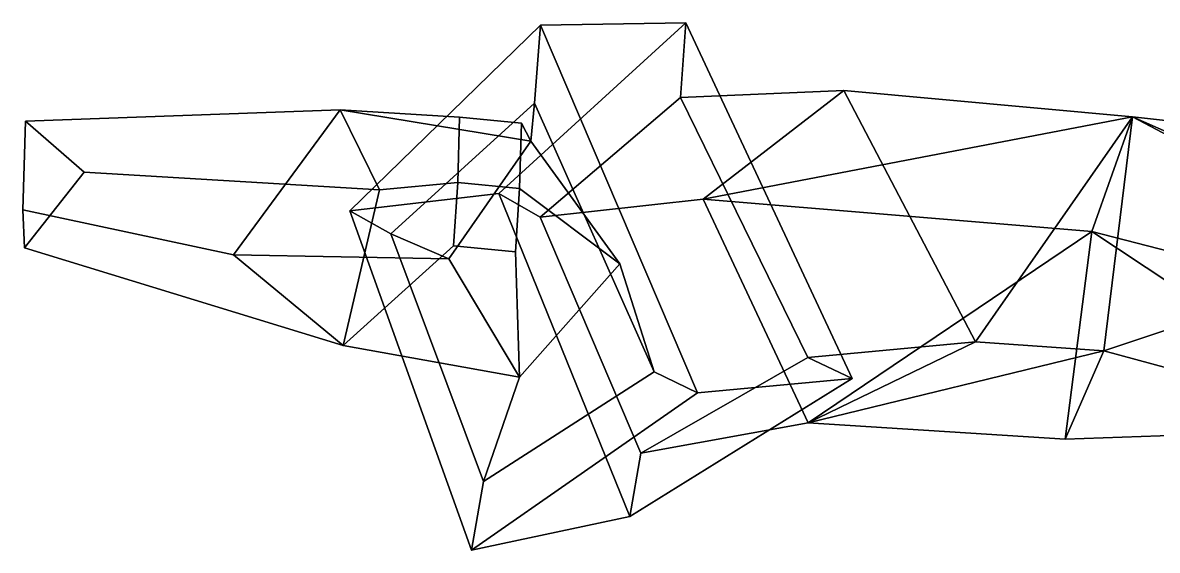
# Model space of a CAD drawing. Extents: x -351 to 198, y -174 to 338.
# Drawn here: x -351.2 to -158.4, y 105.4 to 195 of the extents above; entities that cross this region are included whole.
import ezdxf

# ---------------------------------------------------------------- set-up
doc = ezdxf.new("R2010")
doc.units = 0

msp = doc.modelspace()

# ---------------------------------------------------------------- linework, layer by layer
for points in [[(-295.563629, 163.053711, -16.238071), (-263.1987, 194.577332, 26.459965), (-238.47348, 195.015076, 5.533063), (-270.290222, 165.990967, -37.442844)], [(-270.290222, 165.990967, -37.442844), (-238.47348, 195.015076, 5.533063), (-239.387436, 182.328888, 2.83702), (-263.24176, 161.953613, -29.212948)], [(-210.252457, 134.535156, 33.019573), (-238.47348, 195.015076, 5.533063), (-263.1987, 194.577332, 26.459965), (-236.491028, 132.103546, 53.091606)], [(-210.252457, 134.535156, 33.019573), (-217.758591, 138.123444, 24.167669), (-239.387436, 182.328888, 2.83702), (-238.47348, 195.015076, 5.533063)], [(-295.563629, 163.053711, -16.238071), (-288.613892, 159.114105, -8.118397), (-264.208466, 181.312958, 23.574038), (-263.1987, 194.577332, 26.459965)], [(-236.491028, 132.103546, 53.091606), (-263.1987, 194.577332, 26.459965), (-264.208466, 181.312958, 23.574038), (-243.861908, 135.667023, 44.404083)], [(-263.24176, 161.953613, -29.212948), (-239.387436, 182.328888, 2.83702), (-211.654526, 183.463959, -20.332863), (-235.57132, 165.050293, -52.218338)], [(-211.654526, 183.463959, -20.332863), (-239.387436, 182.328888, 2.83702), (-217.758591, 138.123444, 24.167669), (-189.290756, 140.802307, 2.098153)], [(-235.57132, 165.050293, -52.218338), (-211.654526, 183.463959, -20.332863), (-162.643539, 179.036926, -39.401707)], [(-189.290756, 140.802307, 2.098153), (-162.643539, 179.036926, -39.401707), (-211.654526, 183.463959, -20.332863)], [(-278.765564, 154.863922, -8.927824), (-264.813171, 174.907654, 6.1992), (-264.208466, 181.312958, 23.574038), (-288.613892, 159.114105, -8.118397)], [(-249.726486, 154.024292, 28.83296), (-243.861908, 135.667023, 44.404083), (-264.208466, 181.312958, 23.574038), (-264.813171, 174.907654, 6.1992)], [(-351.150116, 163.230408, 47.274426), (-350.653198, 178.264282, 63.063362), (-297.233521, 180.212097, 19.321709), (-315.339508, 155.575989, -0.292051)], [(-340.720795, 169.623566, 80.062668), (-290.518005, 166.620331, 58.345589), (-297.233521, 180.212097, 19.321709), (-350.653198, 178.264282, 63.063362)], [(-315.339508, 155.575989, -0.292051), (-297.233521, 180.212097, 19.321709), (-264.813171, 174.907654, 6.1992), (-278.765564, 154.863922, -8.927824)], [(-276.959351, 178.942322, 74.980247), (-266.444061, 177.949554, 67.503281), (-264.813171, 174.907654, 6.1992), (-297.233521, 180.212097, 19.321709)], [(-277.22171, 167.869385, 77.551567), (-276.959351, 178.942322, 74.980247), (-297.233521, 180.212097, 19.321709), (-290.518005, 166.620331, 58.345589)], [(-350.853088, 156.766724, 69.756248), (-340.720795, 169.623566, 80.062668), (-350.653198, 178.264282, 63.063362), (-351.150116, 163.230408, 47.274426)], [(-277.22171, 167.869385, 77.551567), (-266.764099, 166.858398, 69.964333), (-266.444061, 177.949554, 67.503281), (-276.959351, 178.942322, 74.980247)], [(-266.764099, 166.858398, 69.964333), (-249.726486, 154.024292, 28.83296), (-264.813171, 174.907654, 6.1992), (-266.444061, 177.949554, 67.503281)], [(-235.57132, 165.050293, -52.218338), (-162.643539, 179.036926, -39.401707), (-169.513306, 159.516602, -77.627815)], [(-189.290756, 140.802307, 2.098153), (-167.514389, 139.259277, -5.045971), (-162.643539, 179.036926, -39.401707)], [(-83.994148, 137.524536, -53.505161), (-169.513306, 159.516602, -77.627815), (-162.643539, 179.036926, -39.401707)], [(-113.370483, 157.240387, 8.475361), (-162.643539, 179.036926, -39.401707), (-167.514389, 139.259277, -5.045971)], [(-113.370483, 157.240387, 8.475361), (-75.480362, 169.343262, -20.24596), (-162.643539, 179.036926, -39.401707)], [(-83.994148, 137.524536, -53.505161), (-162.643539, 179.036926, -39.401707), (-75.480362, 169.343262, -20.24596)], [(-350.853088, 156.766724, 69.756248), (-296.726715, 140.160461, 30.343798), (-290.518005, 166.620331, 58.345589), (-340.720795, 169.623566, 80.062668)], [(-277.966156, 157.07782, 79.456268), (-277.22171, 167.869385, 77.551567), (-290.518005, 166.620331, 58.345589), (-296.726715, 140.160461, 30.343798)], [(-277.966156, 157.07782, 79.456268), (-267.425323, 156.080444, 71.947243), (-266.764099, 166.858398, 69.964333), (-277.22171, 167.869385, 77.551567)], [(-248.030502, 111.084106, -16.650627), (-274.919922, 105.357178, 3.642641), (-295.563629, 163.053711, -16.238071), (-270.290222, 165.990967, -37.442844)], [(-248.030502, 111.084106, -16.650627), (-270.290222, 165.990967, -37.442844), (-263.24176, 161.953613, -29.212948), (-246.142395, 121.883698, -12.980954)], [(-267.425323, 156.080444, 71.947243), (-266.782593, 134.774902, 9.783359), (-249.726486, 154.024292, 28.83296), (-266.764099, 166.858398, 69.964333)], [(-217.741898, 127.040497, -34.828285), (-246.142395, 121.883698, -12.980954), (-263.24176, 161.953613, -29.212948), (-235.57132, 165.050293, -52.218338)], [(-217.741898, 127.040497, -34.828285), (-235.57132, 165.050293, -52.218338), (-169.513306, 159.516602, -77.627815)], [(-350.853088, 156.766724, 69.756248), (-351.150116, 163.230408, 47.274426), (-315.339508, 155.575989, -0.292051), (-296.726715, 140.160461, 30.343798)], [(-274.919922, 105.357178, 3.642641), (-272.890198, 117.027039, 7.59499), (-288.613892, 159.114105, -8.118397), (-295.563629, 163.053711, -16.238071)], [(-266.782593, 134.774902, 9.783359), (-278.765564, 154.863922, -8.927824), (-288.613892, 159.114105, -8.118397), (-272.890198, 117.027039, 7.59499)], [(-217.741898, 127.040497, -34.828285), (-169.513306, 159.516602, -77.627815), (-174.081787, 124.247131, -50.235844)], [(-174.081787, 124.247131, -50.235844), (-169.513306, 159.516602, -77.627815), (-119.179314, 126.172821, -35.42569)], [(-119.179314, 126.172821, -35.42569), (-169.513306, 159.516602, -77.627815), (-83.994148, 137.524536, -53.505161)], [(-277.966156, 157.07782, 79.456268), (-296.726715, 140.160461, 30.343798), (-266.782593, 134.774902, 9.783359), (-267.425323, 156.080444, 71.947243)], [(-119.179314, 126.172821, -35.42569), (-113.370483, 157.240387, 8.475361), (-167.514389, 139.259277, -5.045971)], [(-296.726715, 140.160461, 30.343798), (-315.339508, 155.575989, -0.292051), (-278.765564, 154.863922, -8.927824), (-266.782593, 134.774902, 9.783359)], [(-266.782593, 134.774902, 9.783359), (-272.890198, 117.027039, 7.59499), (-243.861908, 135.667023, 44.404083), (-249.726486, 154.024292, 28.83296)], [(-189.290756, 140.802307, 2.098153), (-217.758591, 138.123444, 24.167669), (-246.142395, 121.883698, -12.980954), (-217.741898, 127.040497, -34.828285)], [(-217.741898, 127.040497, -34.828285), (-167.514389, 139.259277, -5.045971), (-189.290756, 140.802307, 2.098153)], [(-217.741898, 127.040497, -34.828285), (-174.081787, 124.247131, -50.235844), (-167.514389, 139.259277, -5.045971)], [(-174.081787, 124.247131, -50.235844), (-119.179314, 126.172821, -35.42569), (-167.514389, 139.259277, -5.045971)], [(-248.030502, 111.084106, -16.650627), (-246.142395, 121.883698, -12.980954), (-217.758591, 138.123444, 24.167669), (-210.252457, 134.535156, 33.019573)], [(-274.919922, 105.357178, 3.642641), (-236.491028, 132.103546, 53.091606), (-243.861908, 135.667023, 44.404083), (-272.890198, 117.027039, 7.59499)], [(-248.030502, 111.084106, -16.650627), (-210.252457, 134.535156, 33.019573), (-236.491028, 132.103546, 53.091606), (-274.919922, 105.357178, 3.642641)]]:
    msp.add_3dface(points)

doc.saveas('drawing.dxf')
